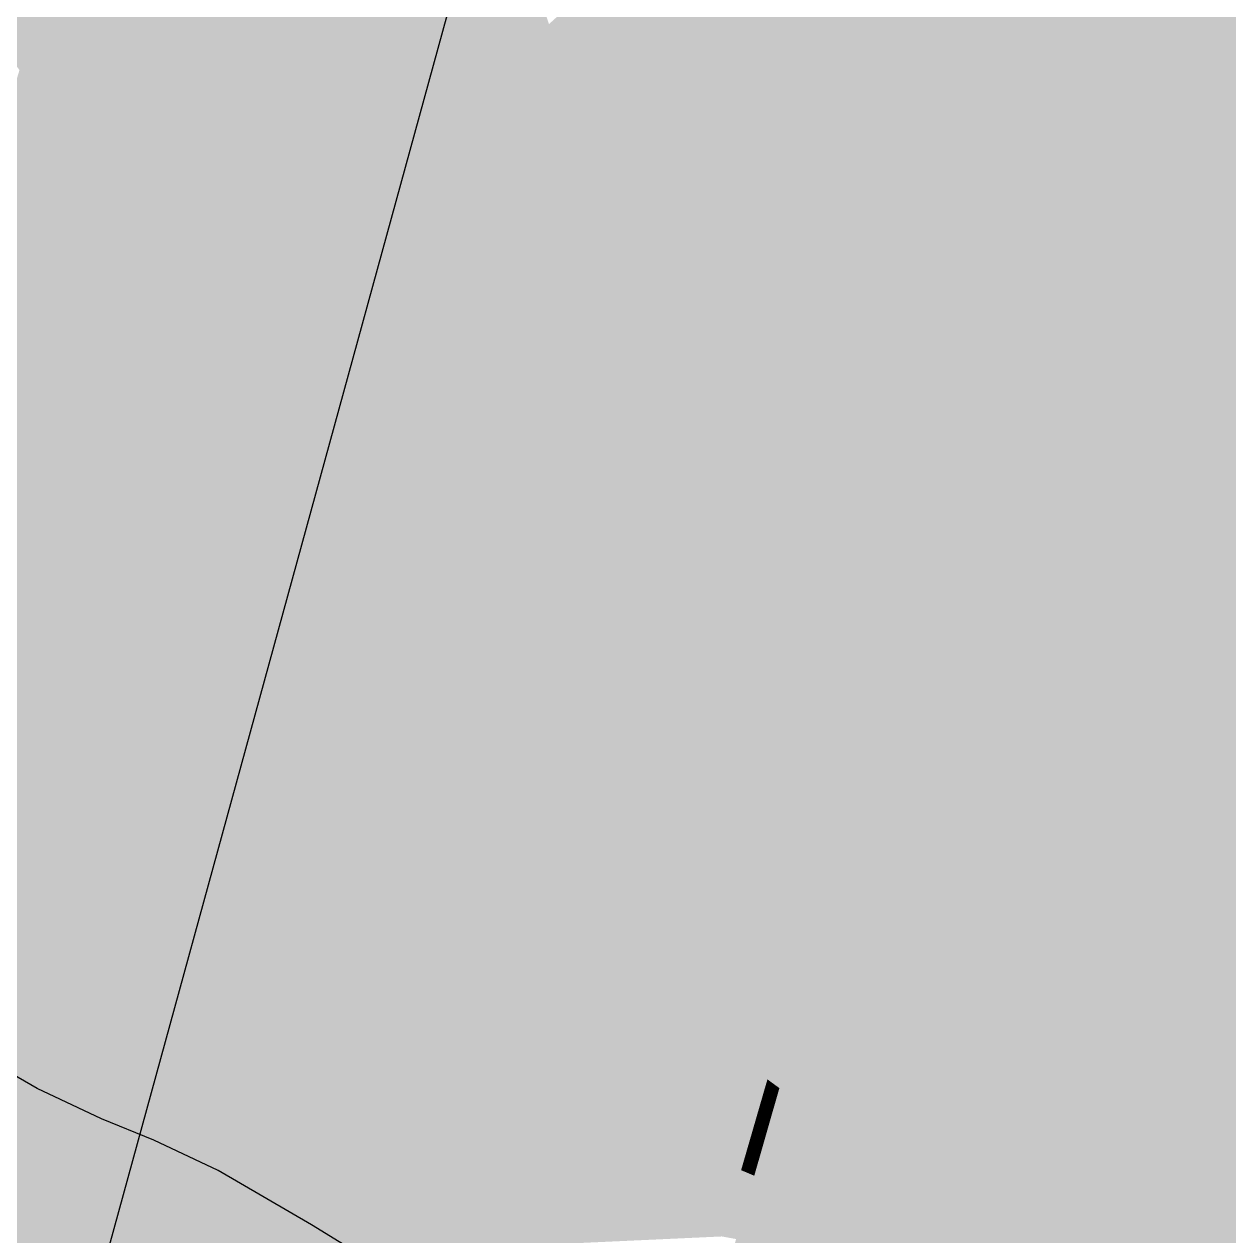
# Model space of a CAD drawing. Header units: millimetres. Extents: x 340454 to 342791, y 6993867 to 6995092.
# Drawn here: x 340731.159 to 340733.77, y 6994464.188 to 6994466.814 of the extents above; entities that cross this region are included whole.
import ezdxf

# ---------------------------------------------------------------- set-up
doc = ezdxf.new("R2010")
doc.units = ezdxf.units.MM
doc.header["$LTSCALE"] = 10
doc.linetypes.add('DASHDOT', pattern=[25.4, 12.7, -6.35, 0, -6.35])
for name, color, linetype in [('A-MODELAGEM', 7, 'Continuous'), ('T-HM-CURVA_INTERMEDIARIA', 45, 'Continuous'), ('U-SC-SECAO_TIPO', 251, 'Continuous'), ('URB-Quadras', 3, 'Continuous')]:
    doc.layers.add(name, color=color, linetype=linetype)

msp = doc.modelspace()

# ---------------------------------------------------------------- linework, layer by layer
at = {"layer": 'A-MODELAGEM', "color": 161, "linetype": 'Continuous', "lineweight": -3}
for points in [[(340734.4706, 6994473.9996), (340732.7101, 6994468.1131), (340732.8139, 6994466.6364)], [(340735.4427, 6994473.736), (340734.4706, 6994473.9996), (340732.8139, 6994466.6364)], [(340735.4427, 6994473.736), (340732.8139, 6994466.6364), (340732.9246, 6994465.061)], [(340735.4427, 6994473.736), (340732.9246, 6994465.061), (340732.9304, 6994464.9783)], [(340735.4427, 6994473.736), (340732.9304, 6994464.9783), (340733.7254, 6994465.6789)], [(340735.4427, 6994473.736), (340733.7254, 6994465.6789), (340734.8844, 6994467.9671)], [(340732.7101, 6994468.1131), (340732.6865, 6994468.0341), (340732.8139, 6994466.6364)], [(340732.6865, 6994468.0341), (340732.6628, 6994467.9547), (340732.8001, 6994466.5753)], [(340732.6865, 6994468.0341), (340732.8001, 6994466.5753), (340732.8139, 6994466.6364)], [(340734.8844, 6994467.9671), (340733.7254, 6994465.6789), (340733.7556, 6994463.907)], [(340734.8844, 6994467.9671), (340733.7556, 6994463.907), (340733.7835, 6994463.8958)], [(340732.6628, 6994467.9547), (340732.639, 6994467.8753), (340732.7865, 6994466.5146)], [(340732.6628, 6994467.9547), (340732.7865, 6994466.5146), (340732.8001, 6994466.5753)], [(340732.639, 6994467.8753), (340732.6152, 6994467.7956), (340732.7729, 6994466.4544)], [(340732.639, 6994467.8753), (340732.7729, 6994466.4544), (340732.7865, 6994466.5146)], [(340731.9694, 6994467.81), (340731.94, 6994467.686), (340732.2724, 6994466.7363)], [(340731.9694, 6994467.81), (340732.2724, 6994466.7363), (340732.296, 6994466.8142)], [(340732.6152, 6994467.7956), (340732.5914, 6994467.7159), (340732.7595, 6994466.3947)], [(340732.6152, 6994467.7956), (340732.7595, 6994466.3947), (340732.7729, 6994466.4544)], [(340732.5914, 6994467.7159), (340732.5675, 6994467.6362), (340732.7462, 6994466.3355)], [(340732.5914, 6994467.7159), (340732.7462, 6994466.3355), (340732.7595, 6994466.3947)], [(340731.94, 6994467.686), (340731.911, 6994467.5638), (340732.249, 6994466.6588)], [(340731.94, 6994467.686), (340732.249, 6994466.6588), (340732.2724, 6994466.7363)], [(340732.5675, 6994467.6362), (340732.5437, 6994467.5565), (340732.733, 6994466.2769)], [(340732.5675, 6994467.6362), (340732.733, 6994466.2769), (340732.7462, 6994466.3355)], [(340731.911, 6994467.5638), (340731.8825, 6994467.4433), (340732.2256, 6994466.5819)], [(340731.911, 6994467.5638), (340732.2256, 6994466.5819), (340732.249, 6994466.6588)], [(340732.5437, 6994467.5565), (340732.5199, 6994467.4768), (340732.7199, 6994466.2189)], [(340732.5437, 6994467.5565), (340732.7199, 6994466.2189), (340732.733, 6994466.2769)], [(340732.5199, 6994467.4768), (340732.4961, 6994467.3972), (340732.707, 6994466.1615)], [(340732.5199, 6994467.4768), (340732.707, 6994466.1615), (340732.7199, 6994466.2189)], [(340731.3766, 6994467.4479), (340731.3377, 6994467.3227), (340731.72, 6994466.7574)], [(340731.3766, 6994467.4479), (340731.72, 6994466.7574), (340731.746, 6994466.8672)], [(340731.8825, 6994467.4433), (340731.8543, 6994467.3245), (340732.2025, 6994466.5054)], [(340731.8825, 6994467.4433), (340732.2025, 6994466.5054), (340732.2256, 6994466.5819)], [(340732.4961, 6994467.3972), (340732.4723, 6994467.3178), (340732.6942, 6994466.1047)], [(340732.4961, 6994467.3972), (340732.6942, 6994466.1047), (340732.707, 6994466.1615)], [(340731.3377, 6994467.3227), (340731.299, 6994467.1986), (340731.6944, 6994466.6493)], [(340731.3377, 6994467.3227), (340731.6944, 6994466.6493), (340731.72, 6994466.7574)], [(340731.8543, 6994467.3245), (340731.8266, 6994467.2075), (340732.1795, 6994466.4294)], [(340731.8543, 6994467.3245), (340732.1795, 6994466.4294), (340732.2025, 6994466.5054)], [(340732.4723, 6994467.3178), (340732.4486, 6994467.2385), (340732.6816, 6994466.0485)], [(340732.4723, 6994467.3178), (340732.6816, 6994466.0485), (340732.6942, 6994466.1047)], [(340730.7446, 6994467.2643), (340731.1483, 6994466.7145), (340731.1854, 6994466.8336)], [(340732.4486, 6994467.2385), (340732.4249, 6994467.1594), (340732.6691, 6994465.9931)], [(340732.4486, 6994467.2385), (340732.6691, 6994465.9931), (340732.6816, 6994466.0485)], [(340731.8266, 6994467.2075), (340731.7993, 6994467.0923), (340732.1567, 6994466.354)], [(340731.8266, 6994467.2075), (340732.1567, 6994466.354), (340732.1795, 6994466.4294)], [(340731.299, 6994467.1986), (340731.2608, 6994467.0757), (340731.6692, 6994466.5431)], [(340731.299, 6994467.1986), (340731.6692, 6994466.5431), (340731.6944, 6994466.6493)], [(340732.4249, 6994467.1594), (340732.4014, 6994467.0806), (340732.6568, 6994465.9383)], [(340732.4249, 6994467.1594), (340732.6568, 6994465.9383), (340732.6691, 6994465.9931)], [(340731.2608, 6994467.0757), (340731.2229, 6994466.9541), (340731.6445, 6994466.4387)], [(340731.2608, 6994467.0757), (340731.6445, 6994466.4387), (340731.6692, 6994466.5431)], [(340731.7993, 6994467.0923), (340731.7724, 6994466.9788), (340732.1341, 6994466.2792)], [(340731.7993, 6994467.0923), (340732.1341, 6994466.2792), (340732.1567, 6994466.354)], [(340732.4014, 6994467.0806), (340732.3779, 6994467.002), (340732.6446, 6994465.8841)], [(340732.4014, 6994467.0806), (340732.6446, 6994465.8841), (340732.6568, 6994465.9383)], [(340732.3779, 6994467.002), (340732.3545, 6994466.9238), (340732.6326, 6994465.8307)], [(340732.3779, 6994467.002), (340732.6326, 6994465.8307), (340732.6446, 6994465.8841)], [(340731.7724, 6994466.9788), (340731.746, 6994466.8672), (340732.1116, 6994466.2051)], [(340731.7724, 6994466.9788), (340732.1116, 6994466.2051), (340732.1341, 6994466.2792)], [(340731.2229, 6994466.9541), (340731.1854, 6994466.8336), (340731.6202, 6994466.3362)], [(340731.2229, 6994466.9541), (340731.6202, 6994466.3362), (340731.6445, 6994466.4387)], [(340732.3545, 6994466.9238), (340732.3312, 6994466.846), (340732.6208, 6994465.7781)], [(340732.3545, 6994466.9238), (340732.6208, 6994465.7781), (340732.6326, 6994465.8307)], [(340731.746, 6994466.8672), (340731.72, 6994466.7574), (340732.0894, 6994466.1316)], [(340731.746, 6994466.8672), (340732.0894, 6994466.1316), (340732.1116, 6994466.2051)], [(340732.3312, 6994466.846), (340732.296, 6994466.8142), (340732.3081, 6994466.7686)], [(340732.3312, 6994466.846), (340732.3081, 6994466.7686), (340732.6091, 6994465.7261)], [(340732.3312, 6994466.846), (340732.6091, 6994465.7261), (340732.6208, 6994465.7781)], [(340731.1854, 6994466.8336), (340731.1483, 6994466.7145), (340731.5963, 6994466.2354)], [(340731.1854, 6994466.8336), (340731.5963, 6994466.2354), (340731.6202, 6994466.3362)], [(340732.296, 6994466.8142), (340732.2724, 6994466.7363), (340732.3081, 6994466.7686)], [(340732.3081, 6994466.7686), (340732.2724, 6994466.7363), (340732.285, 6994466.6915)], [(340732.3081, 6994466.7686), (340732.285, 6994466.6915), (340732.5976, 6994465.6749)], [(340732.3081, 6994466.7686), (340732.5976, 6994465.6749), (340732.6091, 6994465.7261)], [(340731.72, 6994466.7574), (340731.6944, 6994466.6493), (340732.0673, 6994466.0587)], [(340731.72, 6994466.7574), (340732.0673, 6994466.0587), (340732.0894, 6994466.1316)], [(340732.2724, 6994466.7363), (340732.249, 6994466.6588), (340732.285, 6994466.6915)], [(340731.1483, 6994466.7145), (340731.1116, 6994466.5967), (340731.5729, 6994466.1365)], [(340731.1483, 6994466.7145), (340731.5729, 6994466.1365), (340731.5963, 6994466.2354)], [(340732.285, 6994466.6915), (340732.249, 6994466.6588), (340732.2621, 6994466.615)], [(340732.285, 6994466.6915), (340732.2621, 6994466.615), (340732.5862, 6994465.6245)], [(340732.285, 6994466.6915), (340732.5862, 6994465.6245), (340732.5976, 6994465.6749)], [(340732.249, 6994466.6588), (340732.2256, 6994466.5819), (340732.2621, 6994466.615)], [(340731.6944, 6994466.6493), (340731.6692, 6994466.5431), (340732.0455, 6994465.9866)], [(340731.6944, 6994466.6493), (340732.0455, 6994465.9866), (340732.0673, 6994466.0587)], [(340732.8139, 6994466.6364), (340732.8001, 6994466.5753), (340732.9246, 6994465.061)], [(340732.2621, 6994466.615), (340732.2256, 6994466.5819), (340732.2394, 6994466.539)], [(340732.2621, 6994466.615), (340732.2394, 6994466.539), (340732.575, 6994465.5748)], [(340732.2621, 6994466.615), (340732.575, 6994465.5748), (340732.5862, 6994465.6245)], [(340731.1116, 6994466.5967), (340731.0754, 6994466.4802), (340731.5498, 6994466.0393)], [(340731.1116, 6994466.5967), (340731.5498, 6994466.0393), (340731.5729, 6994466.1365)], [(340732.2256, 6994466.5819), (340732.2025, 6994466.5054), (340732.2394, 6994466.539)], [(340732.8001, 6994466.5753), (340732.7865, 6994466.5146), (340732.9195, 6994465.0434)], [(340732.8001, 6994466.5753), (340732.9195, 6994465.0434), (340732.9246, 6994465.061)], [(340731.6692, 6994466.5431), (340731.6445, 6994466.4387), (340732.0239, 6994465.9151)], [(340731.6692, 6994466.5431), (340732.0239, 6994465.9151), (340732.0455, 6994465.9866)], [(340732.2394, 6994466.539), (340732.2025, 6994466.5054), (340732.2168, 6994466.4634)], [(340732.2394, 6994466.539), (340732.2168, 6994466.4634), (340732.564, 6994465.5258)], [(340732.2394, 6994466.539), (340732.564, 6994465.5258), (340732.575, 6994465.5748)], [(340732.2025, 6994466.5054), (340732.1795, 6994466.4294), (340732.2168, 6994466.4634)], [(340732.7865, 6994466.5146), (340732.7729, 6994466.4544), (340732.9144, 6994465.0258)], [(340732.7865, 6994466.5146), (340732.9144, 6994465.0258), (340732.9195, 6994465.0434)], [(340731.0754, 6994466.4802), (340731.0396, 6994466.3652), (340731.5272, 6994465.944)], [(340731.0754, 6994466.4802), (340731.5272, 6994465.944), (340731.5498, 6994466.0393)], [(340732.2168, 6994466.4634), (340732.1795, 6994466.4294), (340732.1944, 6994466.3885)], [(340732.2168, 6994466.4634), (340732.1944, 6994466.3885), (340732.5532, 6994465.4776)], [(340732.2168, 6994466.4634), (340732.5532, 6994465.4776), (340732.564, 6994465.5258)], [(340732.7729, 6994466.4544), (340732.7595, 6994466.3947), (340732.9092, 6994465.0082)], [(340732.7729, 6994466.4544), (340732.9092, 6994465.0082), (340732.9144, 6994465.0258)], [(340731.6445, 6994466.4387), (340731.6202, 6994466.3362), (340732.0025, 6994465.8444)], [(340731.6445, 6994466.4387), (340732.0025, 6994465.8444), (340732.0239, 6994465.9151)], [(340732.1795, 6994466.4294), (340732.1567, 6994466.354), (340732.1944, 6994466.3885)], [(340732.7595, 6994466.3947), (340732.7462, 6994466.3355), (340732.9041, 6994464.9906)], [(340732.7595, 6994466.3947), (340732.9041, 6994464.9906), (340732.9092, 6994465.0082)], [(340731.0396, 6994466.3652), (340731.0042, 6994466.2515), (340731.5051, 6994465.8504)], [(340731.0396, 6994466.3652), (340731.5051, 6994465.8504), (340731.5272, 6994465.944)], [(340732.1944, 6994466.3885), (340732.1567, 6994466.354), (340732.1721, 6994466.3141)], [(340732.1944, 6994466.3885), (340732.1721, 6994466.3141), (340732.5425, 6994465.4303)], [(340732.1944, 6994466.3885), (340732.5425, 6994465.4303), (340732.5532, 6994465.4776)], [(340732.1567, 6994466.354), (340732.1341, 6994466.2792), (340732.1721, 6994466.3141)], [(340731.6202, 6994466.3362), (340731.5963, 6994466.2354), (340731.9813, 6994465.7745)], [(340731.6202, 6994466.3362), (340731.9813, 6994465.7745), (340732.0025, 6994465.8444)], [(340732.1721, 6994466.3141), (340732.1341, 6994466.2792), (340732.1501, 6994466.2403)], [(340732.1721, 6994466.3141), (340732.1501, 6994466.2403), (340732.532, 6994465.3836)], [(340732.1721, 6994466.3141), (340732.532, 6994465.3836), (340732.5425, 6994465.4303)], [(340732.7462, 6994466.3355), (340732.733, 6994466.2769), (340732.899, 6994464.9729)], [(340732.7462, 6994466.3355), (340732.899, 6994464.9729), (340732.9041, 6994464.9906)], [(340732.1341, 6994466.2792), (340732.1116, 6994466.2051), (340732.1501, 6994466.2403)], [(340732.733, 6994466.2769), (340732.7199, 6994466.2189), (340732.8939, 6994464.9553)], [(340732.733, 6994466.2769), (340732.8939, 6994464.9553), (340732.899, 6994464.9729)], [(340731.0042, 6994466.2515), (340730.9692, 6994466.1392), (340731.4833, 6994465.7586)], [(340731.0042, 6994466.2515), (340731.4833, 6994465.7586), (340731.5051, 6994465.8504)], [(340731.5963, 6994466.2354), (340731.5729, 6994466.1365), (340731.9604, 6994465.7053)], [(340731.5963, 6994466.2354), (340731.9604, 6994465.7053), (340731.9813, 6994465.7745)], [(340732.1501, 6994466.2403), (340732.1116, 6994466.2051), (340732.1282, 6994466.1672)], [(340732.1501, 6994466.2403), (340732.1282, 6994466.1672), (340732.5217, 6994465.3378)], [(340732.1501, 6994466.2403), (340732.5217, 6994465.3378), (340732.532, 6994465.3836)], [(340732.7199, 6994466.2189), (340732.707, 6994466.1615), (340732.8888, 6994464.9377)], [(340732.7199, 6994466.2189), (340732.8888, 6994464.9377), (340732.8939, 6994464.9553)], [(340732.1116, 6994466.2051), (340732.0894, 6994466.1316), (340732.1282, 6994466.1672)], [(340732.1282, 6994466.1672), (340732.0894, 6994466.1316), (340732.1066, 6994466.0948)], [(340732.1282, 6994466.1672), (340732.1066, 6994466.0948), (340732.5116, 6994465.2927)], [(340732.1282, 6994466.1672), (340732.5116, 6994465.2927), (340732.5217, 6994465.3378)], [(340732.707, 6994466.1615), (340732.6942, 6994466.1047), (340732.8837, 6994464.9201)], [(340732.707, 6994466.1615), (340732.8837, 6994464.9201), (340732.8888, 6994464.9377)], [(340730.9692, 6994466.1392), (340730.9347, 6994466.0284), (340731.462, 6994465.6686)], [(340730.9692, 6994466.1392), (340731.462, 6994465.6686), (340731.4833, 6994465.7586)], [(340731.5729, 6994466.1365), (340731.5498, 6994466.0393), (340731.9397, 6994465.637)], [(340731.5729, 6994466.1365), (340731.9397, 6994465.637), (340731.9604, 6994465.7053)], [(340732.0894, 6994466.1316), (340732.0673, 6994466.0587), (340732.1066, 6994466.0948)], [(340732.6942, 6994466.1047), (340732.6816, 6994466.0485), (340732.8786, 6994464.9026)], [(340732.6942, 6994466.1047), (340732.8786, 6994464.9026), (340732.8837, 6994464.9201)], [(340732.1066, 6994466.0948), (340732.0673, 6994466.0587), (340732.0851, 6994466.023)], [(340732.1066, 6994466.0948), (340732.0851, 6994466.023), (340732.5016, 6994465.2484)], [(340732.1066, 6994466.0948), (340732.5016, 6994465.2484), (340732.5116, 6994465.2927)], [(340732.0673, 6994466.0587), (340732.0455, 6994465.9866), (340732.0851, 6994466.023)], [(340732.6816, 6994466.0485), (340732.6691, 6994465.9931), (340732.8735, 6994464.8851)], [(340732.6816, 6994466.0485), (340732.8735, 6994464.8851), (340732.8786, 6994464.9026)], [(340730.9347, 6994466.0284), (340730.9007, 6994465.9191), (340731.4411, 6994465.5803)], [(340730.9347, 6994466.0284), (340731.4411, 6994465.5803), (340731.462, 6994465.6686)], [(340731.5498, 6994466.0393), (340731.5272, 6994465.944), (340731.9192, 6994465.5694)], [(340731.5498, 6994466.0393), (340731.9192, 6994465.5694), (340731.9397, 6994465.637)], [(340732.0851, 6994466.023), (340732.0455, 6994465.9866), (340732.0638, 6994465.9519)], [(340732.0851, 6994466.023), (340732.0638, 6994465.9519), (340732.4918, 6994465.2049)], [(340732.0851, 6994466.023), (340732.4918, 6994465.2049), (340732.5016, 6994465.2484)], [(340732.0455, 6994465.9866), (340732.0239, 6994465.9151), (340732.0638, 6994465.9519)], [(340732.6691, 6994465.9931), (340732.6568, 6994465.9383), (340732.8684, 6994464.8676)], [(340732.6691, 6994465.9931), (340732.8684, 6994464.8676), (340732.8735, 6994464.8851)], [(340731.5272, 6994465.944), (340731.5051, 6994465.8504), (340731.899, 6994465.5027)], [(340731.5272, 6994465.944), (340731.899, 6994465.5027), (340731.9192, 6994465.5694)], [(340732.0638, 6994465.9519), (340732.0239, 6994465.9151), (340732.0428, 6994465.8816)], [(340732.0638, 6994465.9519), (340732.0428, 6994465.8816), (340732.4822, 6994465.1622)], [(340732.0638, 6994465.9519), (340732.4822, 6994465.1622), (340732.4918, 6994465.2049)], [(340730.9007, 6994465.9191), (340730.8671, 6994465.8112), (340731.4206, 6994465.4938)], [(340730.9007, 6994465.9191), (340731.4206, 6994465.4938), (340731.4411, 6994465.5803)], [(340732.6568, 6994465.9383), (340732.6446, 6994465.8841), (340732.8634, 6994464.8502)], [(340732.6568, 6994465.9383), (340732.8634, 6994464.8502), (340732.8684, 6994464.8676)], [(340732.0239, 6994465.9151), (340732.0025, 6994465.8444), (340732.0428, 6994465.8816)], [(340732.0428, 6994465.8816), (340732.0025, 6994465.8444), (340732.022, 6994465.812)], [(340732.0428, 6994465.8816), (340732.022, 6994465.812), (340732.4728, 6994465.1203)], [(340732.0428, 6994465.8816), (340732.4728, 6994465.1203), (340732.4822, 6994465.1622)], [(340732.6446, 6994465.8841), (340732.6326, 6994465.8307), (340732.8584, 6994464.8329)], [(340732.6446, 6994465.8841), (340732.8584, 6994464.8329), (340732.8634, 6994464.8502)], [(340731.5051, 6994465.8504), (340731.4833, 6994465.7586), (340731.8791, 6994465.4368)], [(340731.5051, 6994465.8504), (340731.8791, 6994465.4368), (340731.899, 6994465.5027)], [(340732.0025, 6994465.8444), (340731.9813, 6994465.7745), (340732.022, 6994465.812)], [(340732.6326, 6994465.8307), (340732.6208, 6994465.7781), (340732.8534, 6994464.8157)], [(340732.6326, 6994465.8307), (340732.8534, 6994464.8157), (340732.8584, 6994464.8329)], [(340730.8671, 6994465.8112), (340730.834, 6994465.7048), (340731.4005, 6994465.409)], [(340730.8671, 6994465.8112), (340731.4005, 6994465.409), (340731.4206, 6994465.4938)], [(340732.022, 6994465.812), (340731.9813, 6994465.7745), (340732.0014, 6994465.7432)], [(340732.022, 6994465.812), (340732.0014, 6994465.7432), (340732.4635, 6994465.0791)], [(340732.022, 6994465.812), (340732.4635, 6994465.0791), (340732.4728, 6994465.1203)], [(340731.9813, 6994465.7745), (340731.9604, 6994465.7053), (340732.0014, 6994465.7432)], [(340732.6208, 6994465.7781), (340732.6091, 6994465.7261), (340732.8484, 6994464.7986)], [(340732.6208, 6994465.7781), (340732.8484, 6994464.7986), (340732.8534, 6994464.8157)], [(340731.4833, 6994465.7586), (340731.462, 6994465.6686), (340731.8594, 6994465.3717)], [(340731.4833, 6994465.7586), (340731.8594, 6994465.3717), (340731.8791, 6994465.4368)], [(340732.0014, 6994465.7432), (340731.9604, 6994465.7053), (340731.9811, 6994465.6752)], [(340732.0014, 6994465.7432), (340731.9811, 6994465.6752), (340732.4544, 6994465.0387)], [(340732.0014, 6994465.7432), (340732.4544, 6994465.0387), (340732.4635, 6994465.0791)], [(340732.6091, 6994465.7261), (340732.5976, 6994465.6749), (340732.8434, 6994464.7815)], [(340732.6091, 6994465.7261), (340732.8434, 6994464.7815), (340732.8484, 6994464.7986)], [(340730.834, 6994465.7048), (340730.8013, 6994465.6), (340731.3808, 6994465.3259)], [(340730.834, 6994465.7048), (340731.3808, 6994465.3259), (340731.4005, 6994465.409)], [(340731.9604, 6994465.7053), (340731.9397, 6994465.637), (340731.9811, 6994465.6752)], [(340731.462, 6994465.6686), (340731.4411, 6994465.5803), (340731.84, 6994465.3076)], [(340731.462, 6994465.6686), (340731.84, 6994465.3076), (340731.8594, 6994465.3717)], [(340731.9811, 6994465.6752), (340731.9397, 6994465.637), (340731.961, 6994465.608)], [(340731.9811, 6994465.6752), (340731.961, 6994465.608), (340732.4455, 6994464.999)], [(340731.9811, 6994465.6752), (340732.4455, 6994464.999), (340732.4544, 6994465.0387)], [(340732.5976, 6994465.6749), (340732.5862, 6994465.6245), (340732.8385, 6994464.7646)], [(340732.5976, 6994465.6749), (340732.8385, 6994464.7646), (340732.8434, 6994464.7815)], [(340733.7254, 6994465.6789), (340732.9304, 6994464.9783), (340732.984, 6994464.215)], [(340733.7254, 6994465.6789), (340732.984, 6994464.215), (340733.3798, 6994464.057)], [(340733.7254, 6994465.6789), (340733.3798, 6994464.057), (340733.7556, 6994463.907)], [(340731.9397, 6994465.637), (340731.9192, 6994465.5694), (340731.961, 6994465.608)], [(340731.961, 6994465.608), (340731.9192, 6994465.5694), (340731.9411, 6994465.5416)], [(340731.961, 6994465.608), (340731.9411, 6994465.5416), (340732.4367, 6994464.9602)], [(340731.961, 6994465.608), (340732.4367, 6994464.9602), (340732.4455, 6994464.999)], [(340732.5862, 6994465.6245), (340732.575, 6994465.5748), (340732.8336, 6994464.7478)], [(340732.5862, 6994465.6245), (340732.8336, 6994464.7478), (340732.8385, 6994464.7646)], [(340730.8013, 6994465.6), (340730.7692, 6994465.4967), (340731.3615, 6994465.2445)], [(340730.8013, 6994465.6), (340731.3615, 6994465.2445), (340731.3808, 6994465.3259)], [(340731.4411, 6994465.5803), (340731.4206, 6994465.4938), (340731.8208, 6994465.2443)], [(340731.4411, 6994465.5803), (340731.8208, 6994465.2443), (340731.84, 6994465.3076)], [(340731.9192, 6994465.5694), (340731.899, 6994465.5027), (340731.9411, 6994465.5416)], [(340732.575, 6994465.5748), (340732.564, 6994465.5258), (340732.8288, 6994464.731)], [(340732.575, 6994465.5748), (340732.8288, 6994464.731), (340732.8336, 6994464.7478)], [(340731.9411, 6994465.5416), (340731.899, 6994465.5027), (340731.9215, 6994465.476)], [(340731.9411, 6994465.5416), (340731.9215, 6994465.476), (340732.4282, 6994464.922)], [(340731.9411, 6994465.5416), (340732.4282, 6994464.922), (340732.4367, 6994464.9602)], [(340732.564, 6994465.5258), (340732.5532, 6994465.4776), (340732.824, 6994464.7145)], [(340732.564, 6994465.5258), (340732.824, 6994464.7145), (340732.8288, 6994464.731)], [(340731.899, 6994465.5027), (340731.8791, 6994465.4368), (340731.9215, 6994465.476)], [(340730.7692, 6994465.4967), (340730.7375, 6994465.3949), (340731.3426, 6994465.1648)], [(340730.7692, 6994465.4967), (340731.3426, 6994465.1648), (340731.3615, 6994465.2445)], [(340731.4206, 6994465.4938), (340731.4005, 6994465.409), (340731.802, 6994465.1819)], [(340731.4206, 6994465.4938), (340731.802, 6994465.1819), (340731.8208, 6994465.2443)], [(340731.9215, 6994465.476), (340731.8791, 6994465.4368), (340731.9022, 6994465.4113)], [(340731.9215, 6994465.476), (340731.9022, 6994465.4113), (340732.4198, 6994464.8847)], [(340731.9215, 6994465.476), (340732.4198, 6994464.8847), (340732.4282, 6994464.922)], [(340732.5532, 6994465.4776), (340732.5425, 6994465.4303), (340732.8192, 6994464.698)], [(340732.5532, 6994465.4776), (340732.8192, 6994464.698), (340732.824, 6994464.7145)], [(340731.8791, 6994465.4368), (340731.8594, 6994465.3717), (340731.9022, 6994465.4113)], [(340732.5425, 6994465.4303), (340732.532, 6994465.3836), (340732.8145, 6994464.6817)], [(340732.5425, 6994465.4303), (340732.8145, 6994464.6817), (340732.8192, 6994464.698)], [(340730.7375, 6994465.3949), (340730.7063, 6994465.2947), (340731.3241, 6994465.0868)], [(340730.7375, 6994465.3949), (340731.3241, 6994465.0868), (340731.3426, 6994465.1648)], [(340731.4005, 6994465.409), (340731.3808, 6994465.3259), (340731.7833, 6994465.1203)], [(340731.4005, 6994465.409), (340731.7833, 6994465.1203), (340731.802, 6994465.1819)], [(340731.9022, 6994465.4113), (340731.8594, 6994465.3717), (340731.8831, 6994465.3474)], [(340731.9022, 6994465.4113), (340731.8831, 6994465.3474), (340732.4115, 6994464.848)], [(340731.9022, 6994465.4113), (340732.4115, 6994464.848), (340732.4198, 6994464.8847)], [(340731.8594, 6994465.3717), (340731.84, 6994465.3076), (340731.8831, 6994465.3474)], [(340732.532, 6994465.3836), (340732.5217, 6994465.3378), (340732.8098, 6994464.6655)], [(340732.532, 6994465.3836), (340732.8098, 6994464.6655), (340732.8145, 6994464.6817)], [(340731.8831, 6994465.3474), (340731.84, 6994465.3076), (340731.8642, 6994465.2844)], [(340731.8831, 6994465.3474), (340731.8642, 6994465.2844), (340732.4034, 6994464.8122)], [(340731.8831, 6994465.3474), (340732.4034, 6994464.8122), (340732.4115, 6994464.848)], [(340731.3808, 6994465.3259), (340731.3615, 6994465.2445), (340731.765, 6994465.0597)], [(340731.3808, 6994465.3259), (340731.765, 6994465.0597), (340731.7833, 6994465.1203)], [(340732.5217, 6994465.3378), (340732.5116, 6994465.2927), (340732.8051, 6994464.6495)], [(340732.5217, 6994465.3378), (340732.8051, 6994464.6495), (340732.8098, 6994464.6655)], [(340730.7063, 6994465.2947), (340730.6756, 6994465.196), (340731.306, 6994465.0104)], [(340730.7063, 6994465.2947), (340731.306, 6994465.0104), (340731.3241, 6994465.0868)], [(340731.84, 6994465.3076), (340731.8208, 6994465.2443), (340731.8642, 6994465.2844)], [(340732.5116, 6994465.2927), (340732.5016, 6994465.2484), (340732.8005, 6994464.6336)], [(340732.5116, 6994465.2927), (340732.8005, 6994464.6336), (340732.8051, 6994464.6495)], [(340731.8642, 6994465.2844), (340731.8208, 6994465.2443), (340731.8456, 6994465.2223)], [(340731.8642, 6994465.2844), (340731.8456, 6994465.2223), (340732.3955, 6994464.777)], [(340731.8642, 6994465.2844), (340732.3955, 6994464.777), (340732.4034, 6994464.8122)], [(340731.3615, 6994465.2445), (340731.3426, 6994465.1648), (340731.7469, 6994465)], [(340731.3615, 6994465.2445), (340731.7469, 6994465), (340731.765, 6994465.0597)], [(340731.8208, 6994465.2443), (340731.802, 6994465.1819), (340731.8456, 6994465.2223)], [(340732.5016, 6994465.2484), (340732.4918, 6994465.2049), (340732.7959, 6994464.6179)], [(340732.5016, 6994465.2484), (340732.7959, 6994464.6179), (340732.8005, 6994464.6336)], [(340731.8456, 6994465.2223), (340731.802, 6994465.1819), (340731.8273, 6994465.1611)], [(340731.8456, 6994465.2223), (340731.8273, 6994465.1611), (340732.3878, 6994464.7426)], [(340731.8456, 6994465.2223), (340732.3878, 6994464.7426), (340732.3955, 6994464.777)], [(340730.6756, 6994465.196), (340731.0883, 6994464.0913), (340731.2883, 6994464.9356)], [(340730.6756, 6994465.196), (340731.2883, 6994464.9356), (340731.306, 6994465.0104)], [(340732.4918, 6994465.2049), (340732.4822, 6994465.1622), (340732.7914, 6994464.6023)], [(340732.4918, 6994465.2049), (340732.7914, 6994464.6023), (340732.7959, 6994464.6179)], [(340731.3426, 6994465.1648), (340731.3241, 6994465.0868), (340731.7291, 6994464.9412)], [(340731.3426, 6994465.1648), (340731.7291, 6994464.9412), (340731.7469, 6994465)], [(340731.802, 6994465.1819), (340731.7833, 6994465.1203), (340731.8273, 6994465.1611)], [(340731.8273, 6994465.1611), (340731.7833, 6994465.1203), (340731.8093, 6994465.1008)], [(340731.8273, 6994465.1611), (340731.8093, 6994465.1008), (340732.3802, 6994464.7089)], [(340731.8273, 6994465.1611), (340732.3802, 6994464.7089), (340732.3878, 6994464.7426)], [(340732.4822, 6994465.1622), (340732.4728, 6994465.1203), (340732.787, 6994464.5869)], [(340732.4822, 6994465.1622), (340732.787, 6994464.5869), (340732.7914, 6994464.6023)], [(340731.7833, 6994465.1203), (340731.765, 6994465.0597), (340731.8093, 6994465.1008)], [(340732.4728, 6994465.1203), (340732.4635, 6994465.0791), (340732.7825, 6994464.5717)], [(340732.4728, 6994465.1203), (340732.7825, 6994464.5717), (340732.787, 6994464.5869)], [(340731.3241, 6994465.0868), (340731.306, 6994465.0104), (340731.7116, 6994464.8833)], [(340731.3241, 6994465.0868), (340731.7116, 6994464.8833), (340731.7291, 6994464.9412)], [(340731.8093, 6994465.1008), (340731.765, 6994465.0597), (340731.7915, 6994465.0413)], [(340731.8093, 6994465.1008), (340731.7915, 6994465.0413), (340732.3728, 6994464.6759)], [(340731.8093, 6994465.1008), (340732.3728, 6994464.6759), (340732.3802, 6994464.7089)], [(340732.4635, 6994465.0791), (340732.4544, 6994465.0387), (340732.7782, 6994464.5567)], [(340732.4635, 6994465.0791), (340732.7782, 6994464.5567), (340732.7825, 6994464.5717)], [(340731.765, 6994465.0597), (340731.7469, 6994465), (340731.7915, 6994465.0413)], [(340732.9246, 6994465.061), (340732.9195, 6994465.0434), (340732.9304, 6994464.9783)], [(340731.7915, 6994465.0413), (340731.7469, 6994465), (340731.774, 6994464.9828)], [(340731.7915, 6994465.0413), (340731.774, 6994464.9828), (340732.3655, 6994464.6436)], [(340731.7915, 6994465.0413), (340732.3655, 6994464.6436), (340732.3728, 6994464.6759)], [(340732.4544, 6994465.0387), (340732.4455, 6994464.999), (340732.7739, 6994464.5418)], [(340732.4544, 6994465.0387), (340732.7739, 6994464.5418), (340732.7782, 6994464.5567)], [(340732.9144, 6994465.0258), (340732.9092, 6994465.0082), (340732.9212, 6994464.9463)], [(340732.9195, 6994465.0434), (340732.9144, 6994465.0258), (340732.9258, 6994464.9623)], [(340732.9144, 6994465.0258), (340732.9212, 6994464.9463), (340732.9258, 6994464.9623)], [(340732.9195, 6994465.0434), (340732.9258, 6994464.9623), (340732.9304, 6994464.9783)], [(340731.306, 6994465.0104), (340731.2883, 6994464.9356), (340731.6944, 6994464.8263)], [(340731.7116, 6994464.8833), (340731.306, 6994465.0104), (340731.6944, 6994464.8263)], [(340731.7469, 6994465), (340731.7291, 6994464.9412), (340731.774, 6994464.9828)], [(340732.4455, 6994464.999), (340732.4367, 6994464.9602), (340732.7696, 6994464.5271)], [(340732.4455, 6994464.999), (340732.7696, 6994464.5271), (340732.7739, 6994464.5418)], [(340732.9092, 6994465.0082), (340732.9041, 6994464.9906), (340732.9166, 6994464.9303)], [(340732.9092, 6994465.0082), (340732.9166, 6994464.9303), (340732.9212, 6994464.9463)], [(340731.774, 6994464.9828), (340731.7291, 6994464.9412), (340731.7568, 6994464.9252)], [(340731.774, 6994464.9828), (340731.7568, 6994464.9252), (340732.3584, 6994464.612)], [(340731.774, 6994464.9828), (340732.3584, 6994464.612), (340732.3655, 6994464.6436)], [(340732.899, 6994464.9729), (340732.8939, 6994464.9553), (340732.9074, 6994464.8982)], [(340732.9041, 6994464.9906), (340732.899, 6994464.9729), (340732.912, 6994464.9142)], [(340732.899, 6994464.9729), (340732.9074, 6994464.8982), (340732.912, 6994464.9142)], [(340732.9041, 6994464.9906), (340732.912, 6994464.9142), (340732.9166, 6994464.9303)], [(340732.9304, 6994464.9783), (340732.9258, 6994464.9623), (340732.984, 6994464.215)], [(340732.4367, 6994464.9602), (340732.4282, 6994464.922), (340732.7654, 6994464.5127)], [(340732.4367, 6994464.9602), (340732.7654, 6994464.5127), (340732.7696, 6994464.5271)], [(340732.8939, 6994464.9553), (340732.8888, 6994464.9377), (340732.9028, 6994464.8822)], [(340732.8939, 6994464.9553), (340732.9028, 6994464.8822), (340732.9074, 6994464.8982)], [(340732.9212, 6994464.9463), (340732.9166, 6994464.9303), (340732.984, 6994464.215)], [(340732.9258, 6994464.9623), (340732.9212, 6994464.9463), (340732.984, 6994464.215)], [(340731.0883, 6994464.0913), (340731.4796, 6994464.1169), (340731.2883, 6994464.9356)], [(340731.4796, 6994464.1169), (340731.6774, 6994464.7703), (340731.2883, 6994464.9356)], [(340731.6944, 6994464.8263), (340731.2883, 6994464.9356), (340731.6774, 6994464.7703)], [(340731.7291, 6994464.9412), (340731.7116, 6994464.8833), (340731.7568, 6994464.9252)], [(340731.7568, 6994464.9252), (340731.7116, 6994464.8833), (340731.7398, 6994464.8685)], [(340731.7568, 6994464.9252), (340731.7398, 6994464.8685), (340732.3514, 6994464.5811)], [(340731.7568, 6994464.9252), (340732.3514, 6994464.5811), (340732.3584, 6994464.612)], [(340732.4282, 6994464.922), (340732.4198, 6994464.8847), (340732.7612, 6994464.4984)], [(340732.4282, 6994464.922), (340732.7612, 6994464.4984), (340732.7654, 6994464.5127)], [(340732.8837, 6994464.9201), (340732.8786, 6994464.9026), (340732.8936, 6994464.8502)], [(340732.8888, 6994464.9377), (340732.8837, 6994464.9201), (340732.8982, 6994464.8662)], [(340732.8837, 6994464.9201), (340732.8936, 6994464.8502), (340732.8982, 6994464.8662)], [(340732.8888, 6994464.9377), (340732.8982, 6994464.8662), (340732.9028, 6994464.8822)], [(340732.9166, 6994464.9303), (340732.912, 6994464.9142), (340732.984, 6994464.215)], [(340732.8786, 6994464.9026), (340732.8735, 6994464.8851), (340732.889, 6994464.8343)], [(340732.8786, 6994464.9026), (340732.889, 6994464.8343), (340732.8936, 6994464.8502)], [(340732.9074, 6994464.8982), (340732.9028, 6994464.8822), (340732.984, 6994464.215)], [(340732.912, 6994464.9142), (340732.9074, 6994464.8982), (340732.984, 6994464.215)], [(340731.7116, 6994464.8833), (340731.6944, 6994464.8263), (340731.7398, 6994464.8685)], [(340731.7398, 6994464.8685), (340731.6944, 6994464.8263), (340731.7231, 6994464.8127)], [(340731.7398, 6994464.8685), (340731.7231, 6994464.8127), (340732.3446, 6994464.5508)], [(340731.7398, 6994464.8685), (340732.3446, 6994464.5508), (340732.3514, 6994464.5811)], [(340732.4198, 6994464.8847), (340732.4115, 6994464.848), (340732.7571, 6994464.4842)], [(340732.4198, 6994464.8847), (340732.7571, 6994464.4842), (340732.7612, 6994464.4984)], [(340732.8684, 6994464.8676), (340732.8634, 6994464.8502), (340732.88, 6994464.8026)], [(340732.8735, 6994464.8851), (340732.8684, 6994464.8676), (340732.8845, 6994464.8184)], [(340732.8684, 6994464.8676), (340732.88, 6994464.8026), (340732.8845, 6994464.8184)], [(340732.8735, 6994464.8851), (340732.8845, 6994464.8184), (340732.889, 6994464.8343)], [(340732.9028, 6994464.8822), (340732.8982, 6994464.8662), (340732.984, 6994464.215)], [(340732.4115, 6994464.848), (340732.4034, 6994464.8122), (340732.7531, 6994464.4703)], [(340732.4115, 6994464.848), (340732.7531, 6994464.4703), (340732.7571, 6994464.4842)], [(340732.8634, 6994464.8502), (340732.8584, 6994464.8329), (340732.8754, 6994464.7868)], [(340732.8634, 6994464.8502), (340732.8754, 6994464.7868), (340732.88, 6994464.8026)], [(340732.8936, 6994464.8502), (340732.889, 6994464.8343), (340732.984, 6994464.215)], [(340732.8982, 6994464.8662), (340732.8936, 6994464.8502), (340732.984, 6994464.215)], [(340731.6944, 6994464.8263), (340731.6774, 6994464.7703), (340731.7231, 6994464.8127)], [(340732.8534, 6994464.8157), (340732.8484, 6994464.7986), (340732.8665, 6994464.7555)], [(340732.8584, 6994464.8329), (340732.8534, 6994464.8157), (340732.8709, 6994464.7711)], [(340732.8534, 6994464.8157), (340732.8665, 6994464.7555), (340732.8709, 6994464.7711)], [(340732.8584, 6994464.8329), (340732.8709, 6994464.7711), (340732.8754, 6994464.7868)], [(340732.8845, 6994464.8184), (340732.88, 6994464.8026), (340732.984, 6994464.215)], [(340732.889, 6994464.8343), (340732.8845, 6994464.8184), (340732.984, 6994464.215)], [(340731.7231, 6994464.8127), (340731.6774, 6994464.7703), (340731.7067, 6994464.7578)], [(340731.7231, 6994464.8127), (340731.7067, 6994464.7578), (340732.338, 6994464.5212)], [(340731.7231, 6994464.8127), (340732.338, 6994464.5212), (340732.3446, 6994464.5508)], [(340732.4034, 6994464.8122), (340732.3955, 6994464.777), (340732.7491, 6994464.4566)], [(340732.4034, 6994464.8122), (340732.7491, 6994464.4566), (340732.7531, 6994464.4703)], [(340732.8484, 6994464.7986), (340732.8434, 6994464.7815), (340732.862, 6994464.74)], [(340732.8484, 6994464.7986), (340732.862, 6994464.74), (340732.8665, 6994464.7555)], [(340732.88, 6994464.8026), (340732.8754, 6994464.7868), (340732.984, 6994464.215)], [(340731.4796, 6994464.1169), (340731.5158, 6994464.1192), (340731.6774, 6994464.7703)], [(340731.5158, 6994464.1192), (340731.7067, 6994464.7578), (340731.6774, 6994464.7703)], [(340732.3955, 6994464.777), (340732.3878, 6994464.7426), (340732.7452, 6994464.4431)], [(340732.3955, 6994464.777), (340732.7452, 6994464.4431), (340732.7491, 6994464.4566)], [(340732.8385, 6994464.7646), (340732.8336, 6994464.7478), (340732.8532, 6994464.7092)], [(340732.8434, 6994464.7815), (340732.8385, 6994464.7646), (340732.8576, 6994464.7245)], [(340732.8385, 6994464.7646), (340732.8532, 6994464.7092), (340732.8576, 6994464.7245)], [(340732.8434, 6994464.7815), (340732.8576, 6994464.7245), (340732.862, 6994464.74)], [(340732.8709, 6994464.7711), (340732.8665, 6994464.7555), (340732.984, 6994464.215)], [(340732.8754, 6994464.7868), (340732.8709, 6994464.7711), (340732.984, 6994464.215)], [(340731.5158, 6994464.1192), (340732.2584, 6994464.1677), (340731.7067, 6994464.7578)], [(340731.7067, 6994464.7578), (340732.2584, 6994464.1677), (340732.3315, 6994464.4923)], [(340731.7067, 6994464.7578), (340732.3315, 6994464.4923), (340732.338, 6994464.5212)], [(340732.3878, 6994464.7426), (340732.3802, 6994464.7089), (340732.7413, 6994464.4297)], [(340732.3878, 6994464.7426), (340732.7413, 6994464.4297), (340732.7452, 6994464.4431)], [(340732.8336, 6994464.7478), (340732.8288, 6994464.731), (340732.8488, 6994464.694)], [(340732.8336, 6994464.7478), (340732.8488, 6994464.694), (340732.8532, 6994464.7092)], [(340732.862, 6994464.74), (340732.8576, 6994464.7245), (340732.984, 6994464.215)], [(340732.8665, 6994464.7555), (340732.862, 6994464.74), (340732.984, 6994464.215)], [(340732.824, 6994464.7145), (340732.8192, 6994464.698), (340732.8402, 6994464.6639)], [(340732.8288, 6994464.731), (340732.824, 6994464.7145), (340732.8445, 6994464.6789)], [(340732.824, 6994464.7145), (340732.8402, 6994464.6639), (340732.8445, 6994464.6789)], [(340732.8288, 6994464.731), (340732.8445, 6994464.6789), (340732.8488, 6994464.694)], [(340732.8576, 6994464.7245), (340732.8532, 6994464.7092), (340732.984, 6994464.215)], [(340732.3802, 6994464.7089), (340732.3728, 6994464.6759), (340732.7375, 6994464.4166)], [(340732.3802, 6994464.7089), (340732.7375, 6994464.4166), (340732.7413, 6994464.4297)], [(340732.8192, 6994464.698), (340732.8145, 6994464.6817), (340732.8359, 6994464.649)], [(340732.8192, 6994464.698), (340732.8359, 6994464.649), (340732.8402, 6994464.6639)], [(340732.8488, 6994464.694), (340732.8445, 6994464.6789), (340732.984, 6994464.215)], [(340732.8532, 6994464.7092), (340732.8488, 6994464.694), (340732.984, 6994464.215)], [(340732.3728, 6994464.6759), (340732.3655, 6994464.6436), (340732.7338, 6994464.4037)], [(340732.3728, 6994464.6759), (340732.7338, 6994464.4037), (340732.7375, 6994464.4166)], [(340732.8098, 6994464.6655), (340732.8051, 6994464.6495), (340732.8275, 6994464.6197)], [(340732.8145, 6994464.6817), (340732.8098, 6994464.6655), (340732.8317, 6994464.6343)], [(340732.8098, 6994464.6655), (340732.8275, 6994464.6197), (340732.8317, 6994464.6343)], [(340732.8145, 6994464.6817), (340732.8317, 6994464.6343), (340732.8359, 6994464.649)], [(340732.8402, 6994464.6639), (340732.8359, 6994464.649), (340732.984, 6994464.215)], [(340732.8445, 6994464.6789), (340732.8402, 6994464.6639), (340732.984, 6994464.215)], [(340732.3655, 6994464.6436), (340732.3584, 6994464.612), (340732.7301, 6994464.391)], [(340732.3655, 6994464.6436), (340732.7301, 6994464.391), (340732.7338, 6994464.4037)], [(340732.8005, 6994464.6336), (340732.7959, 6994464.6179), (340732.8192, 6994464.5909)], [(340732.8051, 6994464.6495), (340732.8005, 6994464.6336), (340732.8233, 6994464.6052)], [(340732.8005, 6994464.6336), (340732.8192, 6994464.5909), (340732.8233, 6994464.6052)], [(340732.8051, 6994464.6495), (340732.8233, 6994464.6052), (340732.8275, 6994464.6197)], [(340732.8317, 6994464.6343), (340732.8275, 6994464.6197), (340732.984, 6994464.215)], [(340732.8359, 6994464.649), (340732.8317, 6994464.6343), (340732.984, 6994464.215)], [(340732.3584, 6994464.612), (340732.3514, 6994464.5811), (340732.7264, 6994464.3784)], [(340732.3584, 6994464.612), (340732.7264, 6994464.3784), (340732.7301, 6994464.391)], [(340732.7959, 6994464.6179), (340732.7914, 6994464.6023), (340732.8152, 6994464.5767)], [(340732.7959, 6994464.6179), (340732.8152, 6994464.5767), (340732.8192, 6994464.5909)], [(340732.8233, 6994464.6052), (340732.8192, 6994464.5909), (340732.984, 6994464.215)], [(340732.8275, 6994464.6197), (340732.8233, 6994464.6052), (340732.984, 6994464.215)], [(340732.3514, 6994464.5811), (340732.3446, 6994464.5508), (340732.7229, 6994464.3661)], [(340732.3514, 6994464.5811), (340732.7229, 6994464.3661), (340732.7264, 6994464.3784)], [(340732.787, 6994464.5869), (340732.7825, 6994464.5717), (340732.8072, 6994464.5488)], [(340732.7914, 6994464.6023), (340732.787, 6994464.5869), (340732.8111, 6994464.5627)], [(340732.787, 6994464.5869), (340732.8072, 6994464.5488), (340732.8111, 6994464.5627)], [(340732.7914, 6994464.6023), (340732.8111, 6994464.5627), (340732.8152, 6994464.5767)], [(340732.8192, 6994464.5909), (340732.8152, 6994464.5767), (340732.984, 6994464.215)], [(340732.7782, 6994464.5567), (340732.7739, 6994464.5418), (340732.7993, 6994464.5216)], [(340732.7825, 6994464.5717), (340732.7782, 6994464.5567), (340732.8032, 6994464.5351)], [(340732.7782, 6994464.5567), (340732.7993, 6994464.5216), (340732.8032, 6994464.5351)], [(340732.7825, 6994464.5717), (340732.8032, 6994464.5351), (340732.8072, 6994464.5488)], [(340732.8111, 6994464.5627), (340732.8072, 6994464.5488), (340732.984, 6994464.215)], [(340732.8152, 6994464.5767), (340732.8111, 6994464.5627), (340732.984, 6994464.215)], [(340732.3446, 6994464.5508), (340732.338, 6994464.5212), (340732.7193, 6994464.354)], [(340732.3446, 6994464.5508), (340732.7193, 6994464.354), (340732.7229, 6994464.3661)], [(340732.7696, 6994464.5271), (340732.7654, 6994464.5127), (340732.7917, 6994464.495)], [(340732.7739, 6994464.5418), (340732.7696, 6994464.5271), (340732.7955, 6994464.5082)], [(340732.7696, 6994464.5271), (340732.7917, 6994464.495), (340732.7955, 6994464.5082)], [(340732.7739, 6994464.5418), (340732.7955, 6994464.5082), (340732.7993, 6994464.5216)], [(340732.8032, 6994464.5351), (340732.7993, 6994464.5216), (340732.984, 6994464.215)], [(340732.8072, 6994464.5488), (340732.8032, 6994464.5351), (340732.984, 6994464.215)], [(340732.338, 6994464.5212), (340732.3315, 6994464.4923), (340732.7159, 6994464.3421)], [(340732.338, 6994464.5212), (340732.7159, 6994464.3421), (340732.7193, 6994464.354)], [(340732.7654, 6994464.5127), (340732.7612, 6994464.4984), (340732.788, 6994464.4819)], [(340732.7654, 6994464.5127), (340732.788, 6994464.4819), (340732.7917, 6994464.495)], [(340732.7955, 6994464.5082), (340732.7917, 6994464.495), (340732.984, 6994464.215)], [(340732.7993, 6994464.5216), (340732.7955, 6994464.5082), (340732.984, 6994464.215)], [(340732.2584, 6994464.1677), (340732.6731, 6994464.1947), (340732.3315, 6994464.4923)], [(340732.3315, 6994464.4923), (340732.6731, 6994464.1947), (340732.7125, 6994464.3304)], [(340732.3315, 6994464.4923), (340732.7125, 6994464.3304), (340732.7159, 6994464.3421)], [(340732.7571, 6994464.4842), (340732.7531, 6994464.4703), (340732.7806, 6994464.4564)], [(340732.7612, 6994464.4984), (340732.7571, 6994464.4842), (340732.7843, 6994464.4691)], [(340732.7571, 6994464.4842), (340732.7806, 6994464.4564), (340732.7843, 6994464.4691)], [(340732.7612, 6994464.4984), (340732.7843, 6994464.4691), (340732.788, 6994464.4819)], [(340732.788, 6994464.4819), (340732.7843, 6994464.4691), (340732.984, 6994464.215)], [(340732.7917, 6994464.495), (340732.788, 6994464.4819), (340732.984, 6994464.215)], [(340732.7491, 6994464.4566), (340732.7452, 6994464.4431), (340732.7735, 6994464.4315)], [(340732.7531, 6994464.4703), (340732.7491, 6994464.4566), (340732.777, 6994464.4438)], [(340732.7491, 6994464.4566), (340732.7735, 6994464.4315), (340732.777, 6994464.4438)], [(340732.7531, 6994464.4703), (340732.777, 6994464.4438), (340732.7806, 6994464.4564)], [(340732.7806, 6994464.4564), (340732.777, 6994464.4438), (340732.984, 6994464.215)], [(340732.7843, 6994464.4691), (340732.7806, 6994464.4564), (340732.984, 6994464.215)], [(340732.7413, 6994464.4297), (340732.7375, 6994464.4166), (340732.7666, 6994464.4074)], [(340732.7452, 6994464.4431), (340732.7413, 6994464.4297), (340732.77, 6994464.4194)], [(340732.7413, 6994464.4297), (340732.7666, 6994464.4074), (340732.77, 6994464.4194)], [(340732.7452, 6994464.4431), (340732.77, 6994464.4194), (340732.7735, 6994464.4315)], [(340732.7735, 6994464.4315), (340732.77, 6994464.4194), (340732.984, 6994464.215)], [(340732.777, 6994464.4438), (340732.7735, 6994464.4315), (340732.984, 6994464.215)], [(340732.7338, 6994464.4037), (340732.7301, 6994464.391), (340732.7599, 6994464.384)], [(340732.7375, 6994464.4166), (340732.7338, 6994464.4037), (340732.7632, 6994464.3956)], [(340732.7338, 6994464.4037), (340732.7599, 6994464.384), (340732.7632, 6994464.3956)], [(340732.7375, 6994464.4166), (340732.7632, 6994464.3956), (340732.7666, 6994464.4074)], [(340732.7632, 6994464.3956), (340732.7599, 6994464.384), (340732.984, 6994464.215)], [(340732.7666, 6994464.4074), (340732.7632, 6994464.3956), (340732.984, 6994464.215)], [(340732.77, 6994464.4194), (340732.7666, 6994464.4074), (340732.984, 6994464.215)], [(340732.7264, 6994464.3784), (340732.7229, 6994464.3661), (340732.7534, 6994464.3613)], [(340732.7301, 6994464.391), (340732.7264, 6994464.3784), (340732.7566, 6994464.3726)], [(340732.7264, 6994464.3784), (340732.7534, 6994464.3613), (340732.7566, 6994464.3726)], [(340732.7301, 6994464.391), (340732.7566, 6994464.3726), (340732.7599, 6994464.384)], [(340732.7566, 6994464.3726), (340732.7534, 6994464.3613), (340732.984, 6994464.215)], [(340732.7599, 6994464.384), (340732.7566, 6994464.3726), (340732.984, 6994464.215)], [(340732.7159, 6994464.3421), (340732.7125, 6994464.3304), (340732.744, 6994464.3288)], [(340732.7193, 6994464.354), (340732.7159, 6994464.3421), (340732.7471, 6994464.3394)], [(340732.7159, 6994464.3421), (340732.744, 6994464.3288), (340732.7471, 6994464.3394)], [(340732.7229, 6994464.3661), (340732.7193, 6994464.354), (340732.7502, 6994464.3503)], [(340732.7193, 6994464.354), (340732.7471, 6994464.3394), (340732.7502, 6994464.3503)], [(340732.7229, 6994464.3661), (340732.7502, 6994464.3503), (340732.7534, 6994464.3613)], [(340732.7502, 6994464.3503), (340732.7471, 6994464.3394), (340732.984, 6994464.215)], [(340732.7534, 6994464.3613), (340732.7502, 6994464.3503), (340732.984, 6994464.215)], [(340732.6731, 6994464.1947), (340732.7062, 6994464.1969), (340732.7125, 6994464.3304)], [(340732.7062, 6994464.1969), (340732.741, 6994464.3183), (340732.7125, 6994464.3304)], [(340732.7062, 6994464.1969), (340732.984, 6994464.215), (340732.741, 6994464.3183)], [(340732.7125, 6994464.3304), (340732.741, 6994464.3183), (340732.744, 6994464.3288)], [(340732.744, 6994464.3288), (340732.741, 6994464.3183), (340732.984, 6994464.215)], [(340732.7471, 6994464.3394), (340732.744, 6994464.3288), (340732.984, 6994464.215)], [(340732.984, 6994464.215), (340731.633, 6994460.456), (340732.7697, 6994461.1949)], [(340732.984, 6994464.215), (340732.5132, 6994463.5241), (340731.633, 6994460.456)], [(340732.608, 6994463.8546), (340732.5132, 6994463.5241), (340732.984, 6994464.215)], [(340732.608, 6994463.8546), (340732.984, 6994464.215), (340732.6439, 6994463.9797)], [(340732.6439, 6994463.9797), (340732.984, 6994464.215), (340732.6634, 6994464.0478)], [(340732.6634, 6994464.0478), (340732.984, 6994464.215), (340732.6757, 6994464.0907)], [(340732.6757, 6994464.0907), (340732.984, 6994464.215), (340732.6842, 6994464.1202)], [(340732.6842, 6994464.1202), (340732.984, 6994464.215), (340732.6904, 6994464.1417)], [(340732.6904, 6994464.1417), (340732.984, 6994464.215), (340732.695, 6994464.158)], [(340732.695, 6994464.158), (340732.984, 6994464.215), (340732.6987, 6994464.1708)], [(340732.6987, 6994464.1708), (340732.984, 6994464.215), (340732.7017, 6994464.1811)], [(340732.7017, 6994464.1811), (340732.984, 6994464.215), (340732.7041, 6994464.1897)], [(340732.7041, 6994464.1897), (340732.984, 6994464.215), (340732.7062, 6994464.1969)], [(340732.984, 6994464.215), (340732.7697, 6994461.1949), (340733.1644, 6994463.0465)], [(340732.984, 6994464.215), (340733.2521, 6994463.458), (340733.2907, 6994463.639)], [(340732.984, 6994464.215), (340733.2907, 6994463.639), (340733.3798, 6994464.057)], [(340732.984, 6994464.215), (340733.1644, 6994463.0465), (340733.2521, 6994463.458)], [(340732.2584, 6994464.1677), (340732.6708, 6994464.1867), (340732.6731, 6994464.1947)], [(340732.6708, 6994464.1867), (340732.7041, 6994464.1897), (340732.6731, 6994464.1947)], [(340732.6708, 6994464.1867), (340732.7017, 6994464.1811), (340732.7041, 6994464.1897)], [(340732.6731, 6994464.1947), (340732.7041, 6994464.1897), (340732.7062, 6994464.1969)]]:
    msp.add_solid(points, dxfattribs=at)
at = {"layer": 'T-HM-CURVA_INTERMEDIARIA', "color": 45, "linetype": 'Continuous', "lineweight": -3, "elevation": 721, "flags": 128}
msp.add_lwpolyline([(340733.7912, 6994463.1176), (340733.6004, 6994463.2292), (340733.4195, 6994463.312), (340733.2386, 6994463.3947), (340733.0365, 6994463.5128), (340732.7938, 6994463.6626), (340732.5874, 6994463.7828), (340732.399, 6994463.8688), (340732.2105, 6994463.9545), (340732.0119, 6994464.07), (340731.7814, 6994464.212), (340731.5786, 6994464.3295), (340731.4395, 6994464.3952), (340731.326, 6994464.4416), (340731.1868, 6994464.5072), (340730.9887, 6994464.6217), (340730.7672, 6994464.758), (340730.5739, 6994464.8694), (340730.3858, 6994464.9523), (340730.1977, 6994465.0351), (340730.0113, 6994465.1422), (340729.803, 6994465.2703), (340729.6128, 6994465.3792)], dxfattribs=at)
at = {"layer": 'U-SC-SECAO_TIPO', "color": 251, "linetype": 'DASHDOT', "lineweight": -3}
msp.add_lwpolyline([(340742.8006, 6994505.8866), (340729.4173, 6994457.1565), (340727.8283, 6994451.3707)], dxfattribs=at)
at = {"layer": 'URB-Quadras', "color": 252, "lineweight": 0}
msp.add_lwpolyline([(340815.2411, 6994491.9257, 0.038213), (340872.813, 6994444.8145, 0.427498), (340879.8998, 6994446.2404), (340906.6702, 6994488.5375, 0.399537), (340905.3286, 6994495.2964, -0.090947), (340797.4532, 6994605.4907, 0.427165), (340790.3324, 6994606.7132), (340742.1055, 6994571.0018, 0.26508), (340740.1075, 6994566.4691, -0.172307), (340715.6107, 6994465.5763, -0.089172), (340715.6107, 6994465.5763, -2.016247), (340701.9174, 6994473.7042, 0.157194), (340704.2699, 6994475.6737, 0.197995), (340722.4662, 6994581.0288, 0.104869), (340721.6035, 6994582.9154), (340685.6056, 6994631.4815, 0.2535), (340684.7421, 6994631.8842, -0.18056), (340678.0121, 6994633.9449)], format="xyb", dxfattribs=at)

doc.saveas('drawing.dxf')
